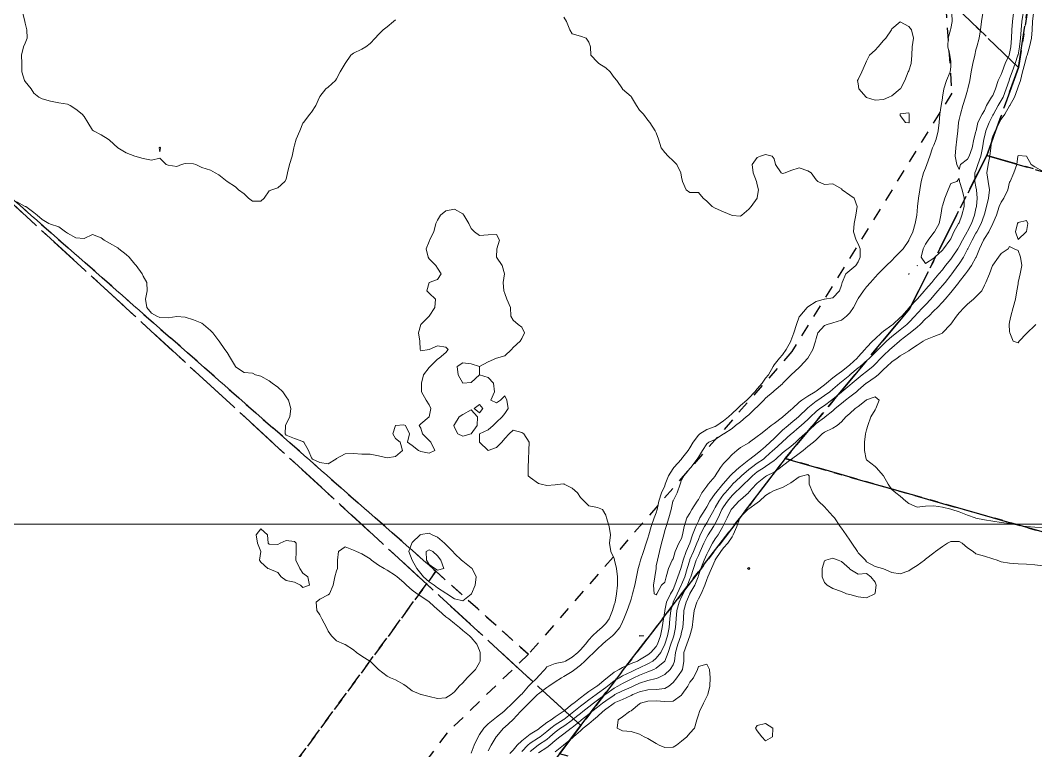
# Model space of a CAD drawing. Header units: centimetres. Extents: x 0 to 642158, y -847 to 649707.
# Drawn here: x 617774 to 617834.3, y 621273.9 to 621317.3 of the extents above; entities that cross this region are included whole.
import ezdxf

# ---------------------------------------------------------------- set-up
doc = ezdxf.new("R2010")
doc.units = ezdxf.units.CM
doc.header["$MEASUREMENT"] = 0
doc.linetypes.add('CENTERX2', pattern=[4, 2.5, -0.5, 0.5, -0.5])
doc.linetypes.add('JIS_02_0.7', pattern=[1.35, 0.75, -0.6])
for name, color, linetype, lineweight in [('MEV_grille', 254, 'Continuous', 9), ('WAL_parcellaire agricole', 7, 'JIS_02_0.7', 25), ('WAL_topographie 0.5', 253, 'Continuous', 20)]:
    doc.layers.add(name, color=color, linetype=linetype, lineweight=lineweight)
doc.layers.add('SPW_parcellaire cadastral', color=7, linetype='CENTERX2', lineweight=25, true_color=0xff0542)

# ---------------------------------------------------------------- blocks, each defined once
blk = doc.blocks.new('*U114')
at = {"layer": 'MEV_grille', "transparency": 33554687}
blk.add_lwpolyline([(-1338.461, 0), (1338.461, 0)], dxfattribs=at)
blk = doc.blocks.new('*U115')
at = {"layer": 'MEV_grille', "color": 0, "linetype": 'ByBlock', "lineweight": -2, "transparency": 16777216}
blk.add_blockref('*U114', (0, -1100), dxfattribs=at)

msp = doc.modelspace()

# ---------------------------------------------------------------- linework, layer by layer
at = {"layer": 'SPW_parcellaire cadastral'}
for points in [[(617816.476, 621424.898), (617824.508, 621422.923), (617835.723, 621420.454), (617825.541, 621409.239), (617873.84, 621362.678), (617865.111, 621360.284), (617852.456, 621347.075), (617846.28, 621339.575), (617837.643, 621329.177), (617835.251, 621327.391), (617833.282, 621314.509), (617725.797, 621417.96), (617742.731, 621431.634), (617752.017, 621428.975), (617787.555, 621418.224), (617804.281, 621413.257), (617815.004, 621425.259), (617816.184, 621424.984), (617816.476, 621424.898)], [(617833.282, 621314.509), (617831.385, 621309.286), (617826.794, 621300.171), (617819.413, 621291.278), (617807.259, 621275.414), (617686.905, 621385.935), (617725.797, 621417.96), (617833.282, 621314.509)], [(617671.264, 621373.869), (617686.905, 621385.935), (617807.259, 621275.414), (617805.988, 621273.734), (617791.53, 621254.629), (617784.555, 621246.521), (617738.728, 621285.375), (617709.084, 621310.513), (617653.06, 621358.485), (617671.264, 621373.869)], [(617833.282, 621314.509), (617835.251, 621327.391), (617837.643, 621329.177), (617908.107, 621309.191), (617902.428, 621288.973), (617831.385, 621309.286), (617833.282, 621314.509)], [(617819.413, 621291.278), (617826.794, 621300.171), (617831.385, 621309.286), (617902.428, 621288.973), (617896.782, 621269.225), (617819.413, 621291.278)], [(617819.413, 621291.278), (617896.782, 621269.225), (617891.137, 621249.476), (617805.988, 621273.734), (617807.259, 621275.414), (617819.413, 621291.278)]]:
    msp.add_lwpolyline(points, dxfattribs=at)
at = {"layer": 'WAL_parcellaire agricole'}
for points in [[(617639.105, 621395.562), (617701.546, 621464.593), (617743, 621429.973), (617810.601, 621412.782), (617820.3, 621423.383), (617863.4, 621413.488), (617857.807, 621359.988), (617848.475, 621344.987), (617838.11, 621335.685), (617831.41, 621334.285), (617828.01, 621331.684), (617829.313, 621312.985), (617819.815, 621297.65), (617804.15, 621279.649), (617798.652, 621284.58), (617770.147, 621309.644), (617708.807, 621366.47), (617686.805, 621384.967), (617679.506, 621377.967), (617672.807, 621373.966), (617639.105, 621395.562)], [(617401.191, 621144.224), (617484.501, 621163.446), (617489.608, 621165.186), (617499.666, 621168.614), (617700.152, 621274.137), (617747.482, 621299.308), (617770.147, 621309.644), (617798.652, 621284.58), (617778.503, 621257.154), (617754.174, 621217.65), (617748.344, 621190.419), (617726.934, 621177.46), (617718.281, 621173.248), (617721.396, 621168.036)], [(617798.652, 621284.58), (617804.15, 621279.649), (617799.318, 621274.981), (617783.653, 621253.98), (617759.325, 621214.477), (617753.754, 621186.622), (617729.83, 621172.141), (617721.396, 621168.036), (617718.281, 621173.248), (617726.934, 621177.46), (617748.344, 621190.419), (617754.174, 621217.65), (617778.503, 621257.154), (617798.652, 621284.58)]]:
    msp.add_lwpolyline(points, dxfattribs=at)
at = {"layer": 'WAL_topographie 0.5'}
for points in [[(617774.111, 621317.75), (617774.226, 621317.25), (617774.25, 621317.15), (617774.341, 621316.75), (617774.361, 621316.25), (617774.25, 621315.97), (617774.148, 621315.75), (617774.029, 621315.25), (617774.034, 621314.75), (617774.047, 621314.25), (617774.211, 621313.75), (617774.25, 621313.679), (617774.593, 621313.25), (617774.75, 621313), (617775.056, 621312.75), (617775.25, 621312.66), (617775.75, 621312.514), (617776.25, 621312.417), (617776.75, 621312.328), (617776.925, 621312.25), (617777.25, 621312.047), (617777.63, 621311.75), (617777.75, 621311.607), (617777.964, 621311.25), (617778.25, 621310.796), (617778.309, 621310.75), (617778.75, 621310.523), (617779.179, 621310.25), (617779.25, 621310.194), (617779.75, 621309.75), (617779.75, 621309.75), (617780.25, 621309.444), (617780.75, 621309.25), (617780.75, 621309.25), (617781.25, 621309.112), (617781.75, 621309.016), (617782.25, 621309.125), (617782.625, 621308.75), (617782.75, 621308.722), (617783.25, 621308.625), (617783.528, 621308.75), (617783.75, 621308.803), (617784.25, 621308.797), (617784.387, 621308.75), (617784.75, 621308.568), (617785.25, 621308.417), (617785.542, 621308.25), (617785.75, 621308.141), (617786.25, 621307.75), (617786.25, 621307.75), (617786.75, 621307.434), (617786.925, 621307.25), (617787.25, 621307), (617787.521, 621306.75), (617787.75, 621306.573), (617788.25, 621306.568), (617788.45, 621306.75), (617788.75, 621307.179), (617788.893, 621307.25), (617789.25, 621307.363), (617789.675, 621307.75), (617789.75, 621307.887), (617789.824, 621308.25), (617789.948, 621308.75), (617790.103, 621309.25), (617790.203, 621309.75), (617790.25, 621309.906), (617790.356, 621310.25), (617790.556, 621310.75), (617790.75, 621311.202), (617790.775, 621311.25), (617791.156, 621311.75), (617791.25, 621311.855), (617791.516, 621312.25), (617791.729, 621312.75), (617791.75, 621312.794), (617792.119, 621313.25), (617792.25, 621313.352), (617792.689, 621313.75), (617792.75, 621313.836), (617792.963, 621314.25), (617793.25, 621314.75), (617793.25, 621314.75), (617793.595, 621315.25), (617793.75, 621315.366), (617794.25, 621315.614), (617794.479, 621315.75), (617794.75, 621315.948), (617795.04, 621316.25), (617795.25, 621316.473), (617795.527, 621316.75), (617795.75, 621316.934), (617796.125, 621317.25), (617796.25, 621317.353)], [(617806.25, 621317.5), (617806.411, 621317.25), (617806.62, 621316.75), (617806.75, 621316.519), (617807.25, 621316.375), (617807.574, 621316.25), (617807.75, 621316.019), (617807.85, 621315.75), (617807.854, 621315.25), (617808.25, 621314.837), (617808.333, 621314.75), (617808.75, 621314.487), (617809.015, 621314.25), (617809.25, 621313.93), (617809.4, 621313.75), (617809.733, 621313.25), (617809.75, 621313.232), (617810.25, 621312.798), (617810.274, 621312.75), (617810.568, 621312.25), (617810.75, 621311.974), (617810.982, 621311.75), (617811.25, 621311.393), (617811.365, 621311.25), (617811.691, 621310.75), (617811.75, 621310.625), (617811.878, 621310.25), (617812.037, 621309.75), (617812.25, 621309.469), (617812.454, 621309.25), (617812.75, 621308.973), (617812.978, 621308.75), (617813.201, 621308.25), (617813.25, 621308), (617813.306, 621307.75), (617813.517, 621307.25), (617813.75, 621307.098), (617814.25, 621307.092), (617814.539, 621306.75), (617814.75, 621306.577), (617815.077, 621306.25), (617815.25, 621306.164), (617815.75, 621305.943), (617816.21, 621305.75), (617816.25, 621305.731), (617816.75, 621305.683), (617816.838, 621305.75), (617817.25, 621306.097), (617817.385, 621306.25), (617817.746, 621306.75), (617817.75, 621306.783), (617817.821, 621307.25), (617817.75, 621307.554), (617817.699, 621307.75), (617817.513, 621308.25), (617817.446, 621308.75), (617817.75, 621309.162), (617817.938, 621309.25), (617818.25, 621309.356), (617818.635, 621309.25), (617818.75, 621309.083), (617818.844, 621308.75), (617819.179, 621308.25), (617819.25, 621308.213), (617819.404, 621308.25), (617819.75, 621308.405), (617820.25, 621308.556), (617820.75, 621308.383), (617820.95, 621308.25), (617821.25, 621307.85), (617821.357, 621307.75), (617821.75, 621307.573), (617822.25, 621307.604), (617822.75, 621307.3), (617822.792, 621307.25), (617823.25, 621306.936), (617823.51, 621306.75), (617823.689, 621306.25), (617823.61, 621305.75), (617823.506, 621305.25), (617823.461, 621304.75), (617823.622, 621304.25), (617823.75, 621304.03), (617823.858, 621303.75), (617823.863, 621303.25), (617823.75, 621302.967), (617823.607, 621302.75), (617823.25, 621302.452), (617823.017, 621302.25), (617822.793, 621301.75), (617822.75, 621301.58), (617822.643, 621301.25), (617822.25, 621300.839), (617821.75, 621300.76), (617821.728, 621300.75), (617821.25, 621300.607), (617820.75, 621300.287), (617820.707, 621300.25), (617820.271, 621299.75), (617820.25, 621299.699), (617820.085, 621299.25), (617819.925, 621298.75), (617819.75, 621298.276), (617819.737, 621298.25), (617819.471, 621297.75), (617819.25, 621297.441), (617819.063, 621297.25), (617818.75, 621296.845), (617818.69, 621296.75), (617818.425, 621296.25), (617818.25, 621296.05), (617818.043, 621295.75), (617817.75, 621295.418), (617817.611, 621295.25), (617817.25, 621294.868), (617817.133, 621294.75), (617816.75, 621294.423), (617816.574, 621294.25), (617816.25, 621293.963), (617816.043, 621293.75), (617815.75, 621293.514), (617815.352, 621293.25), (617815.25, 621293.191), (617814.75, 621293.004), (617814.346, 621292.75), (617814.25, 621292.669), (617813.938, 621292.25), (617813.75, 621291.913), (617813.637, 621291.75), (617813.25, 621291.257), (617813.243, 621291.25), (617812.789, 621290.75), (617812.75, 621290.692), (617812.478, 621290.25), (617812.286, 621289.75), (617812.25, 621289.658), (617812.064, 621289.25), (617811.911, 621288.75), (617811.804, 621288.25), (617811.75, 621288.064), (617811.633, 621287.75), (617811.444, 621287.25), (617811.305, 621286.75), (617811.25, 621286.554), (617811.152, 621286.25), (617810.981, 621285.75), (617810.82, 621285.25), (617810.75, 621284.998), (617810.674, 621284.75), (617810.578, 621284.25), (617810.475, 621283.75), (617810.345, 621283.25), (617810.25, 621282.929), (617810.194, 621282.75), (617810.028, 621282.25), (617809.831, 621281.75), (617809.75, 621281.587), (617809.581, 621281.25), (617809.25, 621280.846), (617809.146, 621280.75), (617808.75, 621280.43), (617808.553, 621280.25), (617808.25, 621279.976), (617808.046, 621279.75), (617807.75, 621279.476), (617807.51, 621279.25), (617807.25, 621279.011), (617806.906, 621278.75), (617806.75, 621278.633), (617806.25, 621278.323), (617806.124, 621278.25), (617805.75, 621278.013), (617805.356, 621277.75), (617805.25, 621277.675), (617804.75, 621277.309), (617804.687, 621277.25), (617804.25, 621276.831), (617804.172, 621276.75), (617803.75, 621276.327), (617803.678, 621276.25), (617803.25, 621275.784), (617803.215, 621275.75), (617802.75, 621275.32), (617802.671, 621275.25), (617802.25, 621274.762), (617802.24, 621274.75), (617801.941, 621274.25), (617801.75, 621273.921)], [(617803.052, 621273.75), (617803.25, 621273.959), (617803.489, 621274.25), (617803.75, 621274.504), (617804.064, 621274.75), (617804.25, 621274.903), (617804.75, 621275.204), (617804.814, 621275.25), (617805.25, 621275.586), (617805.504, 621275.75), (617805.75, 621275.928), (617806.225, 621276.25), (617806.25, 621276.272), (617806.75, 621276.681), (617806.844, 621276.75), (617807.25, 621277.062), (617807.513, 621277.25), (617807.75, 621277.44), (617808.216, 621277.75), (617808.25, 621277.776), (617808.75, 621278.183), (617808.84, 621278.25), (617809.25, 621278.595), (617809.553, 621278.75), (617809.75, 621278.862), (617810.25, 621279.095), (617810.624, 621279.25), (617810.75, 621279.318), (617811.25, 621279.609), (617811.423, 621279.75), (617811.75, 621280.117), (617811.822, 621280.25), (617811.992, 621280.75), (617812.095, 621281.25), (617812.18, 621281.75), (617812.25, 621282.221), (617812.253, 621282.25), (617812.358, 621282.75), (617812.603, 621283.25), (617812.75, 621283.492), (617812.861, 621283.75), (617813.034, 621284.25), (617813.206, 621284.75), (617813.25, 621284.879), (617813.343, 621285.25), (617813.522, 621285.75), (617813.75, 621286.25), (617813.75, 621286.25), (617813.906, 621286.75), (617814.095, 621287.25), (617814.25, 621287.569), (617814.345, 621287.75), (617814.647, 621288.25), (617814.75, 621288.412), (617814.929, 621288.75), (617815.25, 621289.194), (617815.291, 621289.25), (617815.712, 621289.75), (617815.75, 621289.797), (617816.135, 621290.25), (617816.25, 621290.377), (617816.68, 621290.75), (617816.75, 621290.81), (617817.25, 621291.203), (617817.317, 621291.25), (617817.75, 621291.58), (617817.969, 621291.75), (617818.25, 621291.999), (617818.511, 621292.25), (617818.75, 621292.481), (617819.029, 621292.75), (617819.25, 621292.958), (617819.586, 621293.25), (617819.75, 621293.382), (617820.194, 621293.75), (617820.25, 621293.802), (617820.708, 621294.25), (617820.75, 621294.287), (617821.25, 621294.687), (617821.342, 621294.75), (617821.75, 621295.019), (617822.055, 621295.25), (617822.25, 621295.411), (617822.65, 621295.75), (617822.75, 621295.831), (617823.25, 621296.24), (617823.261, 621296.25), (617823.75, 621296.663), (617823.864, 621296.75), (617824.25, 621297.084), (617824.424, 621297.25), (617824.75, 621297.575), (617824.929, 621297.75), (617825.25, 621298.072), (617825.435, 621298.25), (617825.75, 621298.531), (617826.027, 621298.75), (617826.25, 621298.921), (617826.645, 621299.25), (617826.75, 621299.357), (617827.124, 621299.75), (617827.25, 621299.891), (617827.589, 621300.25), (617827.75, 621300.419), (617828.062, 621300.75), (617828.25, 621300.973), (617828.485, 621301.25), (617828.75, 621301.558), (617828.91, 621301.75), (617829.25, 621302.179), (617829.307, 621302.25), (617829.679, 621302.75), (617829.75, 621302.852), (617830.015, 621303.25), (617830.25, 621303.712), (617830.268, 621303.75), (617830.515, 621304.25), (617830.75, 621304.669), (617830.801, 621304.75), (617831.062, 621305.25), (617831.239, 621305.75), (617831.25, 621305.797), (617831.378, 621306.25), (617831.485, 621306.75), (617831.544, 621307.25), (617831.464, 621307.75), (617831.388, 621308.25), (617831.473, 621308.75), (617831.577, 621309.25), (617831.631, 621309.75), (617831.7, 621310.25), (617831.75, 621310.444), (617831.889, 621310.75), (617832.146, 621311.25), (617832.25, 621311.455), (617832.455, 621311.75), (617832.75, 621312.236), (617832.76, 621312.25), (617833.043, 621312.75), (617833.216, 621313.25), (617833.25, 621313.365), (617833.392, 621313.75), (617833.524, 621314.25), (617833.653, 621314.75), (617833.75, 621315.166), (617833.783, 621315.25), (617833.937, 621315.75), (617834.04, 621316.25), (617834.088, 621316.75), (617834.109, 621317.25), (617834.161, 621317.75)], [(617829.324, 621317.75), (617829.337, 621317.25), (617829.25, 621316.825), (617829.229, 621316.75), (617829.089, 621316.25), (617829.082, 621315.75), (617829.198, 621315.25), (617829.25, 621314.887), (617829.261, 621314.75), (617829.25, 621314.55), (617829.214, 621314.25), (617828.995, 621313.75), (617828.83, 621313.25), (617828.758, 621312.75), (617828.75, 621312.696), (617828.685, 621312.25), (617828.611, 621311.75), (617828.554, 621311.25), (617828.511, 621310.75), (617828.393, 621310.25), (617828.25, 621309.9), (617828.173, 621309.75), (617828, 621309.25), (617827.831, 621308.75), (617827.75, 621308.535), (617827.626, 621308.25), (617827.499, 621307.75), (617827.405, 621307.25), (617827.324, 621306.75), (617827.274, 621306.25), (617827.25, 621305.977), (617827.228, 621305.75), (617827.145, 621305.25), (617826.987, 621304.75), (617826.756, 621304.25), (617826.75, 621304.239), (617826.416, 621303.75), (617826.25, 621303.563), (617825.928, 621303.25), (617825.75, 621303.055), (617825.439, 621302.75), (617825.25, 621302.571), (617824.932, 621302.25), (617824.75, 621302.063), (617824.471, 621301.75), (617824.25, 621301.48), (617824.058, 621301.25), (617823.75, 621300.784), (617823.732, 621300.75), (617823.469, 621300.25), (617823.25, 621299.943), (617823.051, 621299.75), (617822.75, 621299.493), (617822.25, 621299.336), (617821.91, 621299.25), (617821.75, 621299.192), (617821.359, 621298.75), (617821.25, 621298.41), (617821.209, 621298.25), (617821.059, 621297.75), (617820.759, 621297.25), (617820.75, 621297.239), (617820.31, 621296.75), (617820.25, 621296.697), (617819.771, 621296.25), (617819.75, 621296.23), (617819.28, 621295.75), (617819.25, 621295.72), (617818.75, 621295.301), (617818.693, 621295.25), (617818.25, 621294.865), (617818.136, 621294.75), (617817.75, 621294.359), (617817.634, 621294.25), (617817.25, 621293.876), (617817.09, 621293.75), (617816.75, 621293.466), (617816.449, 621293.25), (617816.25, 621293.068), (617815.756, 621292.75), (617815.75, 621292.745), (617815.25, 621292.42), (617814.882, 621292.25), (617814.75, 621292.145), (617814.489, 621291.75), (617814.25, 621291.363), (617814.189, 621291.25), (617813.812, 621290.75), (617813.75, 621290.688), (617813.389, 621290.25), (617813.25, 621290.007), (617813.16, 621289.75), (617812.992, 621289.25), (617812.75, 621288.776), (617812.741, 621288.75), (617812.627, 621288.25), (617812.5, 621287.75), (617812.338, 621287.25), (617812.25, 621287.01), (617812.189, 621286.75), (617812.066, 621286.25), (617811.936, 621285.75), (617811.816, 621285.25), (617811.75, 621284.9), (617811.736, 621284.75), (617811.673, 621284.25), (617811.577, 621283.75), (617811.62, 621283.25), (617811.75, 621283.174), (617811.774, 621283.25), (617812.052, 621283.75), (617812.25, 621283.928), (617812.341, 621284.25), (617812.478, 621284.75), (617812.701, 621285.25), (617812.75, 621285.314), (617812.866, 621285.75), (617813.095, 621286.25), (617813.25, 621286.537), (617813.306, 621286.75), (617813.413, 621287.25), (617813.563, 621287.75), (617813.75, 621288.036), (617813.853, 621288.25), (617814.182, 621288.75), (617814.25, 621288.851), (617814.453, 621289.25), (617814.75, 621289.634), (617814.842, 621289.75), (617815.25, 621290.239), (617815.258, 621290.25), (617815.565, 621290.75), (617815.75, 621290.993), (617815.992, 621291.25), (617816.25, 621291.529), (617816.532, 621291.75), (617816.75, 621291.929), (617817.25, 621292.223), (617817.289, 621292.25), (617817.75, 621292.588), (617817.955, 621292.75), (617818.25, 621292.971), (617818.582, 621293.25), (617818.75, 621293.372), (617819.25, 621293.736), (617819.269, 621293.75), (617819.75, 621294.172), (617819.836, 621294.25), (617820.25, 621294.626), (617820.4, 621294.75), (617820.75, 621294.994), (617821.192, 621295.25), (617821.25, 621295.289), (617821.75, 621295.66), (617821.863, 621295.75), (617822.25, 621296.073), (617822.484, 621296.25), (617822.75, 621296.45), (617823.137, 621296.75), (617823.25, 621296.852), (617823.685, 621297.25), (617823.75, 621297.324), (617824.149, 621297.75), (617824.25, 621297.882), (617824.598, 621298.25), (617824.75, 621298.394), (617825.125, 621298.75), (617825.25, 621298.85), (617825.75, 621299.211), (617825.802, 621299.25), (617826.25, 621299.657), (617826.34, 621299.75), (617826.75, 621300.218), (617826.778, 621300.25), (617827.25, 621300.749), (617827.251, 621300.75), (617827.684, 621301.25), (617827.75, 621301.321), (617828.118, 621301.75), (617828.25, 621301.892), (617828.551, 621302.25), (617828.75, 621302.492), (617828.944, 621302.75), (617829.25, 621303.128), (617829.337, 621303.25), (617829.67, 621303.75), (617829.75, 621303.875), (617829.947, 621304.25), (617830.23, 621304.75), (617830.25, 621304.786), (617830.48, 621305.25), (617830.658, 621305.75), (617830.75, 621306.141), (617830.774, 621306.25), (617830.82, 621306.75), (617830.783, 621307.25), (617830.75, 621307.431), (617830.691, 621307.75), (617830.691, 621308.25), (617830.75, 621308.395), (617830.862, 621308.75), (617831.036, 621309.25), (617831.137, 621309.75), (617831.217, 621310.25), (617831.25, 621310.389), (617831.334, 621310.75), (617831.525, 621311.25), (617831.75, 621311.692), (617831.783, 621311.75), (617832.066, 621312.25), (617832.25, 621312.563), (617832.359, 621312.75), (617832.541, 621313.25), (617832.712, 621313.75), (617832.75, 621313.842), (617832.907, 621314.25), (617833.084, 621314.75), (617833.245, 621315.25), (617833.25, 621315.276), (617833.344, 621315.75), (617833.394, 621316.25), (617833.431, 621316.75), (617833.478, 621317.25), (617833.556, 621317.75)], [(617825.565, 621312.75), (617825.25, 621312.616), (617824.75, 621312.583), (617824.25, 621312.739), (617824.226, 621312.75), (617823.785, 621313.25), (617823.75, 621313.55), (617823.7, 621313.75), (617823.75, 621313.8), (617823.97, 621314.25), (617824.182, 621314.75), (617824.25, 621314.883), (617824.426, 621315.25), (617824.75, 621315.537), (617824.94, 621315.75), (617825.25, 621316.114), (617825.393, 621316.25), (617825.722, 621316.75), (617825.75, 621316.813), (617826.25, 621317.234), (617826.75, 621316.949), (617826.917, 621316.75), (617827.032, 621316.25), (617826.964, 621315.75), (617826.946, 621315.25), (617826.889, 621314.75), (617826.75, 621314.32), (617826.721, 621314.25), (617826.512, 621313.75), (617826.254, 621313.25), (617826.25, 621313.241), (617825.75, 621312.825), (617825.565, 621312.75)], [(617831.166, 621317.75), (617831.085, 621317.25), (617831.027, 621316.75), (617830.93, 621316.25), (617830.794, 621315.75), (617830.75, 621315.576), (617830.68, 621315.25), (617830.571, 621314.75), (617830.465, 621314.25), (617830.376, 621313.75), (617830.274, 621313.25), (617830.25, 621313.177), (617830.136, 621312.75), (617829.972, 621312.25), (617829.827, 621311.75), (617829.75, 621311.422), (617829.718, 621311.25), (617829.662, 621310.75), (617829.616, 621310.25), (617829.547, 621309.75), (617829.505, 621309.25), (617829.617, 621308.75), (617829.75, 621308.456), (617829.839, 621308.75), (617830.25, 621309.066), (617830.346, 621309.25), (617830.526, 621309.75), (617830.625, 621310.25), (617830.75, 621310.722), (617830.753, 621310.75), (617830.869, 621311.25), (617831.115, 621311.75), (617831.25, 621311.964), (617831.369, 621312.25), (617831.669, 621312.75), (617831.75, 621312.862), (617831.902, 621313.25), (617832.074, 621313.75), (617832.25, 621314.102), (617832.303, 621314.25), (617832.492, 621314.75), (617832.72, 621315.25), (617832.75, 621315.351), (617832.816, 621315.75), (617832.858, 621316.25), (617832.886, 621316.75), (617832.913, 621317.25), (617832.976, 621317.75)], [(617826.777, 621311.25), (617826.75, 621311.227), (617826.562, 621311.25), (617826.25, 621311.667), (617826.235, 621311.75), (617826.25, 621311.772), (617826.75, 621311.818), (617826.788, 621311.75), (617826.777, 621311.25)], [(617782.281, 621309.75), (617782.25, 621309.5), (617782.212, 621309.75), (617782.25, 621309.774), (617782.281, 621309.75)], [(617803.75, 621273.868), (617804.114, 621274.25), (617804.25, 621274.367), (617804.75, 621274.68), (617804.852, 621274.75), (617805.25, 621275.055), (617805.484, 621275.25), (617805.75, 621275.449), (617806.21, 621275.75), (617806.25, 621275.78), (617806.75, 621276.175), (617806.846, 621276.25), (617807.25, 621276.564), (617807.491, 621276.75), (617807.75, 621276.952), (617808.169, 621277.25), (617808.25, 621277.311), (617808.75, 621277.685), (617808.842, 621277.75), (617809.25, 621278.069), (617809.564, 621278.25), (617809.75, 621278.363), (617810.25, 621278.611), (617810.535, 621278.75), (617810.75, 621278.854), (617811.25, 621279.075), (617811.542, 621279.25), (617811.75, 621279.416), (617812.013, 621279.75), (617812.25, 621280.245), (617812.252, 621280.25), (617812.415, 621280.75), (617812.513, 621281.25), (617812.563, 621281.75), (617812.608, 621282.25), (617812.75, 621282.726), (617812.757, 621282.75), (617812.994, 621283.25), (617813.235, 621283.75), (617813.25, 621283.787), (617813.438, 621284.25), (617813.587, 621284.75), (617813.739, 621285.25), (617813.75, 621285.275), (617813.956, 621285.75), (617814.163, 621286.25), (617814.25, 621286.478), (617814.365, 621286.75), (617814.625, 621287.25), (617814.75, 621287.464), (617814.915, 621287.75), (617815.18, 621288.25), (617815.25, 621288.374), (617815.458, 621288.75), (617815.75, 621289.137), (617815.844, 621289.25), (617816.25, 621289.715), (617816.286, 621289.75), (617816.75, 621290.188), (617816.815, 621290.25), (617817.25, 621290.628), (617817.402, 621290.75), (617817.75, 621291.006), (617818.118, 621291.25), (617818.25, 621291.354), (617818.682, 621291.75), (617818.75, 621291.816), (617819.222, 621292.25), (617819.25, 621292.277), (617819.75, 621292.722), (617819.78, 621292.75), (617820.25, 621293.151), (617820.36, 621293.25), (617820.75, 621293.607), (617820.908, 621293.75), (617821.25, 621294.071), (617821.478, 621294.25), (617821.75, 621294.434), (617822.166, 621294.75), (617822.25, 621294.812), (617822.75, 621295.231), (617822.775, 621295.25), (617823.25, 621295.636), (617823.383, 621295.75), (617823.75, 621296.065), (617823.981, 621296.25), (617824.25, 621296.45), (617824.61, 621296.75), (617824.75, 621296.883), (617825.097, 621297.25), (617825.25, 621297.4), (617825.634, 621297.75), (617825.75, 621297.861), (617826.197, 621298.25), (617826.25, 621298.292), (617826.75, 621298.683), (617826.833, 621298.75), (617827.25, 621299.096), (617827.43, 621299.25), (617827.75, 621299.576), (617827.939, 621299.75), (617828.25, 621300.053), (617828.457, 621300.25), (617828.75, 621300.564), (617828.926, 621300.75), (617829.25, 621301.144), (617829.339, 621301.25), (617829.725, 621301.75), (617829.75, 621301.782), (617830.131, 621302.25), (617830.25, 621302.419), (617830.492, 621302.75), (617830.75, 621303.222), (617830.766, 621303.25), (617830.964, 621303.75), (617831.192, 621304.25), (617831.25, 621304.354), (617831.52, 621304.75), (617831.748, 621305.25), (617831.75, 621305.255), (617831.963, 621305.75), (617832.13, 621306.25), (617832.25, 621306.518), (617832.4, 621306.75), (617832.642, 621307.25), (617832.75, 621307.699), (617832.774, 621307.75), (617833.007, 621308.25), (617833.174, 621308.75), (617833.241, 621309.25), (617833.25, 621309.292), (617833.75, 621309.25), (617833.75, 621309.25), (617834.024, 621308.75), (617834.25, 621308.612), (617834.75, 621308.333)], [(617828.25, 621303.186), (617828.306, 621303.25), (617828.75, 621303.667), (617828.818, 621303.75), (617829.198, 621304.25), (617829.25, 621304.326), (617829.431, 621304.75), (617829.719, 621305.25), (617829.75, 621305.289), (617829.912, 621305.75), (617830.045, 621306.25), (617830.049, 621306.75), (617829.92, 621307.25), (617829.765, 621307.75), (617829.75, 621307.911), (617829.603, 621307.75), (617829.25, 621307.631), (617829.094, 621307.25), (617828.9, 621306.75), (617828.75, 621306.288), (617828.739, 621306.25), (617828.655, 621305.75), (617828.557, 621305.25), (617828.283, 621304.75), (617828.25, 621304.716), (617827.914, 621304.25), (617827.75, 621304.01), (617827.612, 621303.75), (617827.493, 621303.25), (617827.75, 621302.861), (617828.25, 621303.186)], [(617773.75, 621306.526), (617774.25, 621306.266), (617774.274, 621306.25), (617774.75, 621305.908), (617774.947, 621305.75), (617775.25, 621305.484), (617775.653, 621305.25), (617775.75, 621305.209), (617776.25, 621305.058), (617776.631, 621304.75), (617776.75, 621304.681), (617777.25, 621304.388), (617777.75, 621304.352), (617778.25, 621304.592), (617778.75, 621304.399), (617778.933, 621304.25), (617779.25, 621304.082), (617779.75, 621303.798), (617779.816, 621303.75), (617780.25, 621303.411), (617780.417, 621303.25), (617780.75, 621302.835), (617780.833, 621302.75), (617781.203, 621302.25), (617781.25, 621302.118), (617781.475, 621301.75), (617781.495, 621301.25), (617781.387, 621300.75), (617781.465, 621300.25), (617781.75, 621299.919), (617782.063, 621299.75), (617782.25, 621299.663), (617782.75, 621299.638), (617783.25, 621299.727), (617783.75, 621299.687), (617784.25, 621299.528), (617784.75, 621299.316), (617784.837, 621299.25), (617785.25, 621298.885), (617785.388, 621298.75), (617785.75, 621298.279), (617785.775, 621298.25), (617786.118, 621297.75), (617786.25, 621297.58), (617786.453, 621297.25), (617786.742, 621296.75), (617786.75, 621296.737), (617787.25, 621296.39), (617787.75, 621296.36), (617787.94, 621296.25), (617788.25, 621296.174), (617788.75, 621295.896), (617788.928, 621295.75), (617789.25, 621295.52), (617789.548, 621295.25), (617789.75, 621294.941), (617789.901, 621294.75), (617790.026, 621294.25), (617789.974, 621293.75), (617789.75, 621293.343), (617789.709, 621293.25), (617789.691, 621292.75), (617789.75, 621292.679), (617790.25, 621292.47), (617790.75, 621292.302), (617790.801, 621292.25), (617791.078, 621291.75), (617791.25, 621291.315), (617791.315, 621291.25), (617791.75, 621291.037), (617792.25, 621290.972), (617792.704, 621291.25), (617792.75, 621291.283), (617793.25, 621291.556), (617793.75, 621291.577), (617794.25, 621291.544), (617794.75, 621291.54), (617795.25, 621291.437), (617795.75, 621291.325), (617796.25, 621291.404), (617796.659, 621291.75), (617796.536, 621292.25), (617796.25, 621292.472), (617796.083, 621292.75), (617796.25, 621293.25), (617796.25, 621293.25), (617796.75, 621293.283), (617796.85, 621293.25), (617797.083, 621292.75), (617796.964, 621292.25), (617797.25, 621292.05), (617797.625, 621291.75), (617797.75, 621291.7), (617798.25, 621291.592), (617798.583, 621291.75), (617798.35, 621292.25), (617798.25, 621292.35), (617797.85, 621292.75), (617797.75, 621293.083), (617797.65, 621293.25), (617797.75, 621293.333), (617798.25, 621293.75), (617798.25, 621293.75), (617798.346, 621294.25), (617798.25, 621294.477), (617798.083, 621294.75), (617797.794, 621295.25), (617797.79, 621295.75), (617797.908, 621296.25), (617798.25, 621296.683), (617798.313, 621296.75), (617798.75, 621297.187), (617798.85, 621297.25), (617799.25, 621297.583), (617799.383, 621297.75), (617799.25, 621297.904), (617798.75, 621297.972), (617798.25, 621297.75), (617798.25, 621297.75), (617797.75, 621297.679), (617797.726, 621297.75), (617797.692, 621298.25), (617797.619, 621298.75), (617797.75, 621299.25), (617797.75, 621299.25), (617798.25, 621299.75), (617798.25, 621299.75), (617798.583, 621300.25), (617798.635, 621300.75), (617798.25, 621301.107), (617798.107, 621301.25), (617798.25, 621301.75), (617798.25, 621301.75), (617798.75, 621301.917), (617798.973, 621302.25), (617798.75, 621302.583), (617798.639, 621302.75), (617798.25, 621303.139), (617798.187, 621303.25), (617798.066, 621303.75), (617798.25, 621304.187), (617798.269, 621304.25), (617798.523, 621304.75), (617798.654, 621305.25), (617798.75, 621305.442), (617798.917, 621305.75), (617799.25, 621306), (617799.75, 621306.103), (617800.25, 621305.821), (617800.316, 621305.75), (617800.606, 621305.25), (617800.75, 621304.954), (617800.946, 621304.75), (617801.25, 621304.538), (617801.75, 621304.583), (617802.25, 621304.594), (617802.44, 621304.25), (617802.264, 621303.75), (617802.25, 621303.25), (617802.598, 621302.75), (617802.728, 621302.25), (617802.646, 621301.75), (617802.696, 621301.25), (617802.75, 621301.083), (617802.875, 621300.75), (617803.076, 621300.25), (617803.114, 621299.75), (617803.25, 621299.5), (617803.55, 621299.25), (617803.75, 621299.096), (617803.923, 621298.75), (617803.75, 621298.404), (617803.659, 621298.25), (617803.25, 621297.875), (617803.146, 621297.75), (617802.75, 621297.379), (617802.25, 621297.25), (617802.25, 621297.25), (617801.75, 621297.023), (617801.25, 621296.75), (617801.25, 621296.25), (617801.75, 621296.1), (617802.068, 621295.75), (617802.125, 621295.25), (617801.917, 621294.75), (617802.25, 621294.583), (617802.5, 621294.75), (617802.75, 621295), (617802.861, 621294.75), (617802.95, 621294.25), (617802.75, 621293.964), (617802.583, 621293.75), (617802.25, 621293.45), (617802.05, 621293.25), (617801.75, 621292.977), (617801.25, 621292.75), (617801.25, 621292.25), (617801.75, 621291.75), (617802.25, 621291.937), (617802.562, 621292.25), (617802.75, 621292.464), (617803, 621292.75), (617803.25, 621292.961), (617803.75, 621292.833), (617803.883, 621292.75), (617804.187, 621292.25), (617804.167, 621291.75), (617804.156, 621291.25), (617804.132, 621290.75), (617804.141, 621290.25), (617804.25, 621290.147), (617804.75, 621289.788), (617804.917, 621289.75), (617805.25, 621289.683), (617805.75, 621289.712), (617806.05, 621289.75), (617806.25, 621289.771), (617806.282, 621289.75), (617806.75, 621289.52), (617807.077, 621289.25), (617807.25, 621288.969), (617807.456, 621288.75), (617807.75, 621288.472), (617808.25, 621288.375), (617808.55, 621288.25), (617808.75, 621287.917), (617808.787, 621287.75), (617808.946, 621287.25), (617809.024, 621286.75), (617808.972, 621286.25), (617809.047, 621285.75), (617809.25, 621285.35), (617809.273, 621285.25), (617809.384, 621284.75), (617809.451, 621284.25), (617809.443, 621283.75), (617809.388, 621283.25), (617809.297, 621282.75), (617809.25, 621282.578), (617809.151, 621282.25), (617808.941, 621281.75), (617808.75, 621281.485), (617808.517, 621281.25), (617808.25, 621281.029), (617807.956, 621280.75), (617807.75, 621280.504), (617807.547, 621280.25), (617807.25, 621279.917), (617807.079, 621279.75), (617806.75, 621279.479), (617806.354, 621279.25), (617806.25, 621279.195), (617805.75, 621279.096), (617805.25, 621278.909), (617805.121, 621278.75), (617804.75, 621278.345), (617804.669, 621278.25), (617804.25, 621277.855), (617804.149, 621277.75), (617803.75, 621277.287), (617803.713, 621277.25), (617803.25, 621276.794), (617803.199, 621276.75), (617802.75, 621276.307), (617802.684, 621276.25), (617802.25, 621275.91), (617802.047, 621275.75), (617801.75, 621275.507), (617801.491, 621275.25), (617801.25, 621274.881), (617801.17, 621274.75), (617800.918, 621274.25), (617800.75, 621273.772)], [(617833.737, 621304.75), (617833.25, 621304.298), (617833.106, 621304.75), (617833.219, 621305.25), (617833.25, 621305.309), (617833.75, 621305.426), (617833.835, 621305.25), (617833.75, 621304.77), (617833.737, 621304.75)], [(617804.25, 621273.881), (617804.727, 621274.25), (617804.75, 621274.265), (617805.25, 621274.595), (617805.43, 621274.75), (617805.75, 621275.019), (617806.063, 621275.25), (617806.25, 621275.375), (617806.75, 621275.744), (617806.757, 621275.75), (617807.25, 621276.135), (617807.39, 621276.25), (617807.75, 621276.532), (617808.025, 621276.75), (617808.25, 621276.917), (617808.708, 621277.25), (617808.75, 621277.282), (617809.25, 621277.636), (617809.466, 621277.75), (617809.75, 621277.914), (617810.25, 621278.162), (617810.419, 621278.25), (617810.75, 621278.412), (617811.25, 621278.601), (617811.598, 621278.75), (617811.75, 621278.827), (617812.25, 621279.242), (617812.256, 621279.25), (617812.461, 621279.75), (617812.621, 621280.25), (617812.75, 621280.63), (617812.796, 621280.75), (617812.898, 621281.25), (617812.937, 621281.75), (617812.976, 621282.25), (617813.105, 621282.75), (617813.25, 621283.064), (617813.348, 621283.25), (617813.599, 621283.75), (617813.75, 621284.124), (617813.808, 621284.25), (617813.966, 621284.75), (617814.128, 621285.25), (617814.25, 621285.522), (617814.367, 621285.75), (617814.581, 621286.25), (617814.75, 621286.614), (617814.832, 621286.75), (617815.15, 621287.25), (617815.25, 621287.427), (617815.421, 621287.75), (617815.653, 621288.25), (617815.75, 621288.418), (617815.982, 621288.75), (617816.25, 621289.076), (617816.427, 621289.25), (617816.75, 621289.563), (617816.946, 621289.75), (617817.25, 621290.039), (617817.46, 621290.25), (617817.75, 621290.483), (617818.165, 621290.75), (617818.25, 621290.805), (617818.75, 621291.169), (617818.845, 621291.25), (617819.25, 621291.618), (617819.428, 621291.75), (617819.75, 621292), (617820.037, 621292.25), (617820.25, 621292.443), (617820.573, 621292.75), (617820.75, 621292.908), (617821.126, 621293.25), (617821.25, 621293.362), (617821.75, 621293.729), (617821.78, 621293.75), (617822.25, 621294.124), (617822.382, 621294.25), (617822.75, 621294.558), (617822.994, 621294.75), (617823.25, 621294.941), (617823.65, 621295.25), (617823.75, 621295.334), (617824.232, 621295.75), (617824.25, 621295.764), (617824.75, 621296.115), (617824.93, 621296.25), (617825.25, 621296.566), (617825.446, 621296.75), (617825.75, 621297.031), (617826.072, 621297.25), (617826.25, 621297.376), (617826.75, 621297.685), (617826.859, 621297.75), (617827.25, 621298.012), (617827.604, 621298.25), (617827.75, 621298.336), (617828.25, 621298.542), (617828.75, 621298.734), (617828.767, 621298.75), (617829.23, 621299.25), (617829.25, 621299.273), (617829.589, 621299.75), (617829.75, 621299.937), (617830.043, 621300.25), (617830.25, 621300.456), (617830.602, 621300.75), (617830.75, 621300.887), (617831.092, 621301.25), (617831.25, 621301.576), (617831.343, 621301.75), (617831.558, 621302.25), (617831.74, 621302.75), (617831.75, 621302.773), (617832.091, 621303.25), (617832.25, 621303.459), (617832.66, 621303.75), (617832.75, 621303.873), (617833.018, 621303.75), (617833.25, 621303.638), (617833.401, 621303.25), (617833.468, 621302.75), (617833.376, 621302.25), (617833.263, 621301.75), (617833.25, 621301.67), (617833.175, 621301.25), (617833.089, 621300.75), (617832.968, 621300.25), (617832.822, 621299.75), (617832.75, 621299.382), (617832.727, 621299.25), (617832.75, 621298.833), (617832.766, 621298.75), (617832.958, 621298.25), (617833.25, 621298.15), (617833.321, 621298.25), (617833.75, 621298.706), (617833.797, 621298.75), (617834.25, 621299.183), (617834.303, 621299.25)], [(617827.25, 621302.728), (617827.272, 621302.75), (617827.25, 621302.757), (617827.245, 621302.75), (617827.25, 621302.728)], [(617826.75, 621302.231), (617826.792, 621302.25), (617826.75, 621302.26), (617826.743, 621302.25), (617826.75, 621302.231)], [(617800.75, 621295.792), (617801.25, 621296.25), (617801.25, 621296.75), (617800.75, 621296.902), (617800.25, 621296.977), (617799.917, 621296.75), (617799.977, 621296.25), (617800.25, 621295.75), (617800.75, 621295.792)], [(617804.75, 621273.787), (617805.25, 621274.118), (617805.416, 621274.25), (617805.75, 621274.525), (617806.016, 621274.75), (617806.25, 621274.917), (617806.691, 621275.25), (617806.75, 621275.291), (617807.25, 621275.694), (617807.315, 621275.75), (617807.75, 621276.094), (617807.928, 621276.25), (617808.25, 621276.501), (617808.562, 621276.75), (617808.75, 621276.885), (617809.25, 621277.229), (617809.291, 621277.25), (617809.75, 621277.474), (617810.25, 621277.69), (617810.375, 621277.75), (617810.75, 621277.935), (617811.25, 621278.099), (617811.75, 621278.202), (617811.861, 621278.25), (617812.25, 621278.453), (617812.58, 621278.75), (617812.75, 621279.022), (617812.835, 621279.25), (617812.883, 621279.75), (617813.028, 621280.25), (617813.212, 621280.75), (617813.25, 621280.954), (617813.319, 621281.25), (617813.359, 621281.75), (617813.393, 621282.25), (617813.528, 621282.75), (617813.747, 621283.25), (617813.75, 621283.257), (617814.042, 621283.75), (617814.229, 621284.25), (617814.25, 621284.328), (617814.394, 621284.75), (617814.595, 621285.25), (617814.75, 621285.6), (617814.831, 621285.75), (617815.093, 621286.25), (617815.25, 621286.518), (617815.423, 621286.75), (617815.714, 621287.25), (617815.75, 621287.329), (617815.958, 621287.75), (617816.207, 621288.25), (617816.25, 621288.312), (617816.662, 621288.75), (617816.75, 621288.836), (617817.222, 621289.25), (617817.25, 621289.277), (617817.683, 621289.75), (617817.75, 621289.818), (617818.25, 621290.216), (617818.309, 621290.25), (617818.75, 621290.473), (617819.124, 621290.75), (617819.25, 621290.852), (617819.75, 621291.224), (617819.786, 621291.25), (617820.25, 621291.586), (617820.471, 621291.75), (617820.75, 621292), (617821.089, 621292.25), (617821.25, 621292.399), (617821.607, 621292.75), (617821.75, 621292.852), (617822.25, 621293.077), (617822.5, 621293.25), (617822.75, 621293.46), (617823.02, 621293.75), (617823.25, 621293.954), (617823.576, 621294.25), (617823.75, 621294.374), (617824.226, 621294.75), (617824.25, 621294.768), (617824.75, 621294.948), (617824.99, 621294.75), (617824.8, 621294.25), (617824.75, 621294.175), (617824.504, 621293.75), (617824.315, 621293.25), (617824.25, 621292.978), (617824.18, 621292.75), (617824.126, 621292.25), (617824.125, 621291.75), (617824.226, 621291.25), (617824.25, 621291.21), (617824.75, 621290.807), (617824.815, 621290.75), (617825.25, 621290.262), (617825.259, 621290.25), (617825.532, 621289.75), (617825.75, 621289.444), (617825.98, 621289.25), (617826.25, 621289.036), (617826.574, 621288.75), (617826.75, 621288.602), (617827.25, 621288.398), (617827.75, 621288.447), (617828.25, 621288.471), (617828.75, 621288.391), (617829.25, 621288.271), (617829.313, 621288.25), (617829.75, 621288.113), (617830.25, 621287.914), (617830.698, 621287.75), (617830.75, 621287.732), (617831.25, 621287.633), (617831.75, 621287.553), (617832.25, 621287.485), (617832.75, 621287.412), (617833.25, 621287.326), (617833.643, 621287.25), (617833.75, 621287.236), (617834.25, 621287.195), (617834.75, 621287.163)], [(617801.25, 621294), (617801.45, 621294.25), (617801.25, 621294.5), (617800.917, 621294.25), (617801.25, 621294)], [(617800.25, 621292.607), (617800.75, 621292.75), (617800.75, 621292.75), (617801.114, 621293.25), (617801.125, 621293.75), (617800.75, 621294.179), (617800.25, 621293.893), (617800.036, 621293.75), (617799.75, 621293.306), (617799.717, 621293.25), (617799.75, 621293.125), (617799.964, 621292.75), (617800.25, 621292.607)], [(617805.75, 621273.858), (617806.23, 621274.25), (617806.25, 621274.266), (617806.75, 621274.666), (617806.83, 621274.75), (617807.25, 621275.105), (617807.411, 621275.25), (617807.75, 621275.519), (617808.015, 621275.75), (617808.25, 621275.945), (617808.574, 621276.25), (617808.75, 621276.382), (617809.239, 621276.75), (617809.25, 621276.757), (617809.75, 621276.971), (617810.25, 621277.194), (617810.359, 621277.25), (617810.75, 621277.414), (617811.25, 621277.545), (617811.75, 621277.555), (617812.25, 621277.608), (617812.497, 621277.75), (617812.75, 621277.965), (617812.966, 621278.25), (617813.25, 621278.654), (617813.305, 621278.75), (617813.391, 621279.25), (617813.384, 621279.75), (617813.565, 621280.25), (617813.75, 621280.75), (617813.75, 621280.75), (617813.886, 621281.25), (617813.943, 621281.75), (617814, 621282.25), (617814.154, 621282.75), (617814.25, 621282.943), (617814.424, 621283.25), (617814.642, 621283.75), (617814.75, 621284.096), (617814.815, 621284.25), (617815.032, 621284.75), (617815.247, 621285.25), (617815.25, 621285.256), (617815.585, 621285.75), (617815.75, 621285.98), (617816.005, 621286.25), (617816.25, 621286.631), (617816.323, 621286.75), (617816.528, 621287.25), (617816.711, 621287.75), (617816.75, 621287.81), (617817.193, 621288.25), (617817.25, 621288.294), (617817.75, 621288.644), (617817.89, 621288.75), (617818.25, 621289.094), (617818.498, 621289.25), (617818.75, 621289.382), (617819.25, 621289.564), (617819.61, 621289.75), (617819.75, 621289.841), (617820.25, 621290.2), (617820.461, 621290.25), (617820.75, 621290.323), (617820.829, 621290.25), (617820.841, 621289.75), (617821.062, 621289.25), (617821.25, 621288.93), (617821.398, 621288.75), (617821.75, 621288.403), (617821.892, 621288.25), (617822.25, 621287.863), (617822.336, 621287.75), (617822.679, 621287.25), (617822.75, 621287.143), (617823.025, 621286.75), (617823.25, 621286.429), (617823.369, 621286.25), (617823.707, 621285.75), (617823.75, 621285.685), (617824.175, 621285.25), (617824.25, 621285.144), (617824.75, 621284.873), (617825.191, 621284.75), (617825.25, 621284.728), (617825.75, 621284.503), (617826.25, 621284.439), (617826.75, 621284.608), (617826.966, 621284.75), (617827.25, 621284.922), (617827.685, 621285.25), (617827.75, 621285.298), (617828.25, 621285.678), (617828.345, 621285.75), (617828.75, 621286.048), (617829.064, 621286.25), (617829.25, 621286.358), (617829.75, 621286.36), (617829.938, 621286.25), (617830.25, 621285.966), (617830.589, 621285.75), (617830.75, 621285.627), (617831.25, 621285.484), (617831.75, 621285.321), (617832, 621285.25), (617832.25, 621285.15), (617832.75, 621285.07), (617833.25, 621285.015), (617833.75, 621284.996), (617834.25, 621284.969), (617834.75, 621284.913)], [(617790.75, 621283.617), (617791.15, 621283.75), (617791.036, 621284.25), (617790.75, 621284.472), (617790.558, 621284.75), (617790.321, 621285.25), (617790.341, 621285.75), (617790.346, 621286.25), (617790.25, 621286.35), (617789.75, 621286.41), (617789.387, 621286.25), (617789.25, 621286.171), (617788.75, 621286.194), (617788.678, 621286.25), (617788.635, 621286.75), (617788.25, 621287.107), (617787.972, 621286.75), (617788.05, 621286.25), (617788.25, 621285.75), (617788.25, 621285.75), (617788.25, 621285.75), (617788.175, 621285.25), (617788.25, 621285.125), (617788.659, 621284.75), (617788.75, 621284.717), (617789.25, 621284.513), (617789.458, 621284.25), (617789.75, 621284.038), (617790.25, 621283.942), (617790.607, 621283.75), (617790.75, 621283.617)], [(617800.766, 621283.25), (617800.75, 621283.229), (617800.25, 621282.822), (617799.75, 621282.935), (617799.302, 621283.25), (617799.25, 621283.28), (617798.75, 621283.599), (617798.544, 621283.75), (617798.25, 621283.951), (617797.925, 621284.25), (617797.75, 621284.446), (617797.516, 621284.75), (617797.25, 621285.232), (617797.236, 621285.25), (617797.047, 621285.75), (617797.216, 621286.25), (617797.25, 621286.285), (617797.721, 621286.75), (617797.75, 621286.776), (617798.25, 621286.854), (617798.421, 621286.75), (617798.75, 621286.6), (617799.159, 621286.25), (617799.25, 621286.165), (617799.65, 621285.75), (617799.75, 621285.642), (617800.18, 621285.25), (617800.25, 621285.178), (617800.75, 621284.789), (617800.804, 621284.75), (617801.054, 621284.25), (617800.994, 621283.75), (617800.766, 621283.25)], [(617799.25, 621277.067), (617799.559, 621277.25), (617799.75, 621277.417), (617800.038, 621277.75), (617800.25, 621277.96), (617800.509, 621278.25), (617800.75, 621278.483), (617801.014, 621278.75), (617801.25, 621279.152), (617801.291, 621279.25), (617801.291, 621279.75), (617801.25, 621279.868), (617801.086, 621280.25), (617800.75, 621280.642), (617800.655, 621280.75), (617800.25, 621281.07), (617800.052, 621281.25), (617799.75, 621281.475), (617799.411, 621281.75), (617799.25, 621281.871), (617798.818, 621282.25), (617798.75, 621282.31), (617798.264, 621282.75), (617798.25, 621282.761), (617797.75, 621283.1), (617797.529, 621283.25), (617797.25, 621283.454), (617796.895, 621283.75), (617796.75, 621283.905), (617796.354, 621284.25), (617796.25, 621284.328), (617795.75, 621284.646), (617795.576, 621284.75), (617795.25, 621284.938), (617794.819, 621285.25), (617794.75, 621285.32), (617794.25, 621285.618), (617793.929, 621285.75), (617793.75, 621285.833), (617793.25, 621286.04), (617792.857, 621285.75), (617792.813, 621285.25), (617792.795, 621284.75), (617792.75, 621284.6), (617792.637, 621284.25), (617792.54, 621283.75), (617792.33, 621283.25), (617792.25, 621283.179), (617791.75, 621282.934), (617791.531, 621282.75), (617791.577, 621282.25), (617791.75, 621282), (617791.872, 621281.75), (617792.147, 621281.25), (617792.25, 621281.031), (617792.454, 621280.75), (617792.75, 621280.44), (617793.194, 621280.25), (617793.25, 621280.236), (617793.75, 621279.917), (617793.941, 621279.75), (617794.25, 621279.54), (617794.733, 621279.25), (617794.75, 621279.24), (617795.24, 621278.75), (617795.25, 621278.741), (617795.75, 621278.352), (617795.957, 621278.25), (617796.25, 621278.138), (617796.75, 621277.852), (617796.893, 621277.75), (617797.25, 621277.477), (617797.75, 621277.258), (617797.772, 621277.25), (617798.25, 621277.143), (617798.75, 621277.029), (617799.25, 621277.067)], [(617799.13, 621284.75), (617798.75, 621284.653), (617798.584, 621284.75), (617798.25, 621284.993), (617798.084, 621285.25), (617798.081, 621285.75), (617798.25, 621285.85), (617798.466, 621285.75), (617798.75, 621285.504), (617798.945, 621285.25), (617799.13, 621284.75)], [(617824.25, 621283.005), (617824.74, 621283.25), (617824.75, 621283.3), (617824.821, 621283.75), (617824.75, 621283.93), (617824.5, 621284.25), (617824.25, 621284.44), (617823.75, 621284.407), (617823.25, 621284.712), (617823.229, 621284.75), (617822.75, 621285.16), (617822.553, 621285.25), (617822.25, 621285.367), (617821.824, 621285.25), (617821.75, 621285.21), (617821.612, 621284.75), (617821.608, 621284.25), (617821.75, 621283.905), (617821.914, 621283.75), (617822.25, 621283.559), (617822.75, 621283.386), (617823.064, 621283.25), (617823.25, 621283.193), (617823.75, 621283.054), (617824.25, 621283.005)], [(617817.308, 621284.75), (617817.25, 621284.696), (617817.177, 621284.75), (617817.25, 621284.805), (617817.308, 621284.75)], [(617810.75, 621280.732), (617811, 621280.75), (617810.75, 621280.757), (617810.747, 621280.75), (617810.75, 621280.732)], [(617812.961, 621274.25), (617812.75, 621274.123), (617812.25, 621274.107), (617811.913, 621274.25), (617811.75, 621274.343), (617811.25, 621274.637), (617811.022, 621274.75), (617810.75, 621274.912), (617810.25, 621275.058), (617809.75, 621275.098), (617809.417, 621275.25), (617809.479, 621275.75), (617809.75, 621275.935), (617810.157, 621276.25), (617810.25, 621276.294), (617810.75, 621276.705), (617810.812, 621276.75), (617811.25, 621276.872), (617811.75, 621276.875), (617812.25, 621276.835), (617812.75, 621276.871), (617813.25, 621277.226), (617813.274, 621277.25), (617813.62, 621277.75), (617813.75, 621277.997), (617813.955, 621278.25), (617814.191, 621278.75), (617814.25, 621278.93), (617814.75, 621279.059), (617814.906, 621278.75), (617814.947, 621278.25), (617814.938, 621277.75), (617814.819, 621277.25), (617814.75, 621277.139), (617814.56, 621276.75), (617814.321, 621276.25), (617814.25, 621276.048), (617814.159, 621275.75), (617814.022, 621275.25), (617813.75, 621274.959), (617813.564, 621274.75), (617813.25, 621274.484), (617812.961, 621274.25)], [(617818.664, 621274.75), (617818.25, 621274.515), (617818.019, 621274.75), (617817.75, 621275.109), (617817.638, 621275.25), (617817.75, 621275.412), (617818.25, 621275.545), (617818.683, 621275.25), (617818.664, 621274.75)]]:
    msp.add_lwpolyline(points, dxfattribs=at)

# ---------------------------------------------------------------- block references
at = {"layer": 'MEV_grille', "transparency": 33554687}
msp.add_blockref('*U115', (616669.481, 622387.381), dxfattribs=at)

doc.saveas('drawing.dxf')
